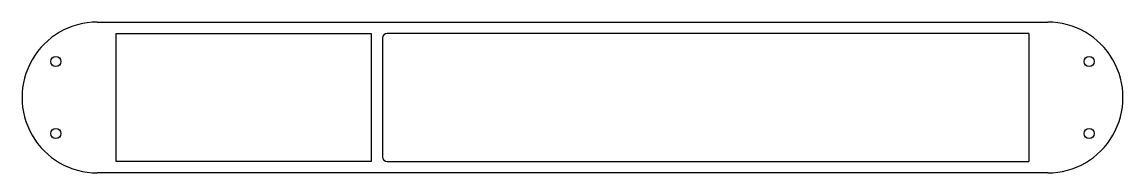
# Model space of a CAD drawing. Extents: x 378 to 810, y 161 to 220.
import ezdxf

# ---------------------------------------------------------------- set-up
doc = ezdxf.new("R2010")
doc.units = 0
doc.layers.add('View007', color=7, linetype='CONTINUOUS')

msp = doc.modelspace()

# ---------------------------------------------------------------- linework, layer by layer
at = {"layer": 'View007'}
for p, q in [((408, 220), (781, 220)), ((415.5, 165.5), (415.5, 215.5)), ((415.5, 215.5), (515.5, 215.5)), ((515.5, 215.5), (515.5, 165.5)), ((520, 213.75), (520, 167.25)), ((773.5, 215.5), (521.75, 215.5)), ((773.5, 215.5), (773.5, 165.5)), ((515.5, 165.5), (415.5, 165.5)), ((521.75, 165.5), (773.5, 165.5)), ((781, 161), (408, 161))]:
    msp.add_line(p, q, dxfattribs=at)
for centre in [(391.75, 204.573), (797.25, 204.573), (391.75, 176.427), (797.25, 176.427)]:
    msp.add_circle(centre, 2, dxfattribs=at)
for centre, radius, start, end in [((408, 190.5), 29.5, 89.9999, -89.9999), ((781, 190.5), 29.5, -90.0001, 90.0001), ((521.75, 213.75), 1.75, 90, 180), ((521.75, 167.25), 1.75, 180, -90)]:
    msp.add_arc(centre, radius, start, end, dxfattribs=at)

doc.saveas('drawing.dxf')
